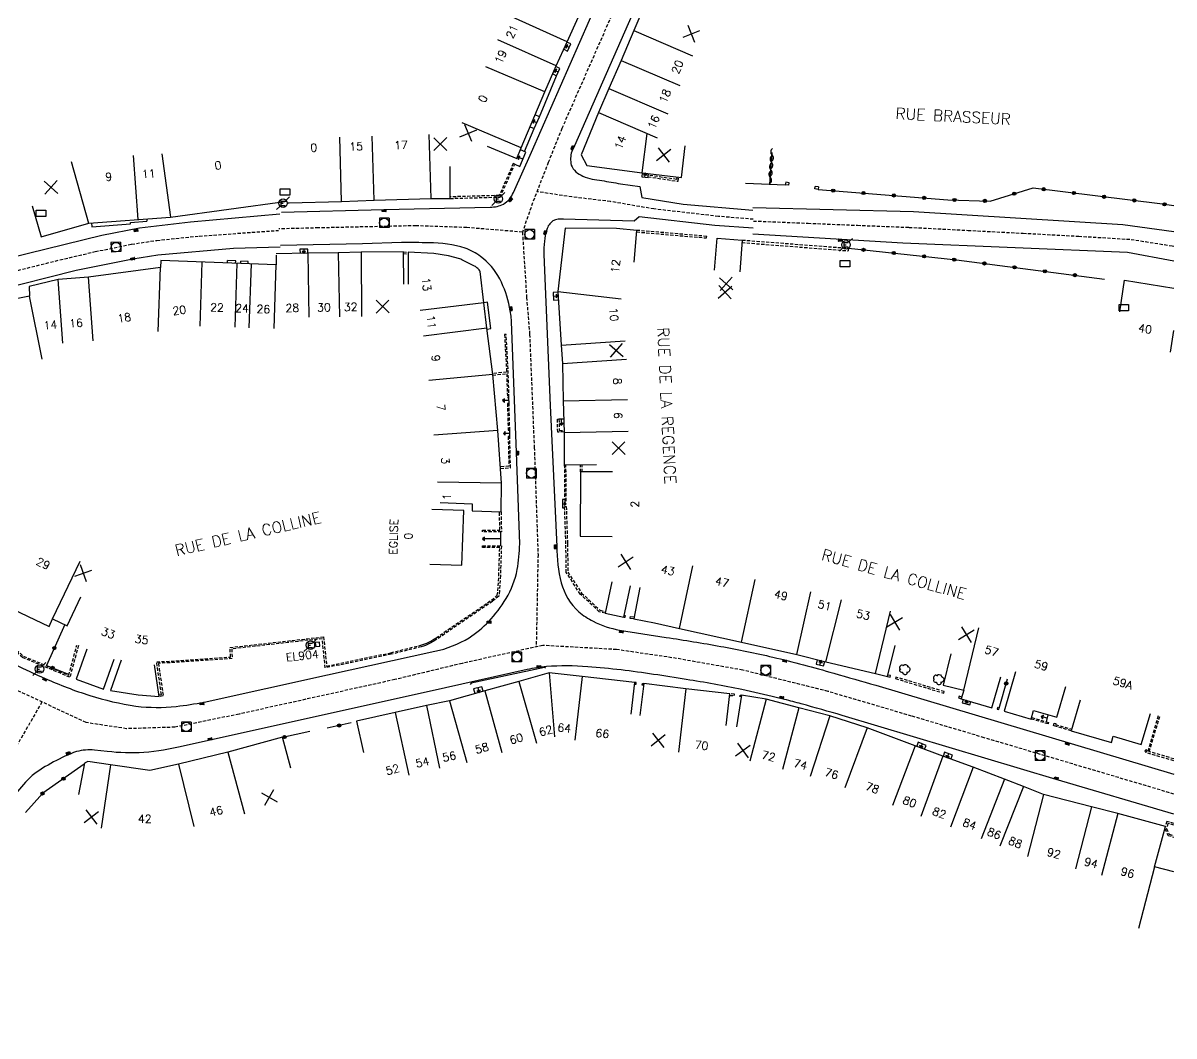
# Model space of a CAD drawing. Header units: millimetres. Extents: x 114000 to 119599, y 121000 to 124063.
# Drawn here: x 114820.3 to 115000, y 121495.6 to 121653.8 of the extents above; entities that cross this region are included whole.
import ezdxf
from ezdxf.enums import TextEntityAlignment as Align

# ---------------------------------------------------------------- set-up
doc = ezdxf.new("R2010")
doc.units = ezdxf.units.MM
doc.linetypes.add('DASHED', pattern=[0.75, 0.5, -0.25])
doc.layers.get('0').update_dxf_attribs({"linetype": 'CONTINUOUS'})
for name, color, linetype in [('W0001', 6, 'DASHED'), ('W0008', 7, 'CONTINUOUS'), ('W0100', 7, 'CONTINUOUS'), ('W0105', 7, 'CONTINUOUS'), ('W0112', 1, 'DASHED'), ('W0300', 7, 'CONTINUOUS'), ('W0310', 3, 'CONTINUOUS'), ('W0322', 7, 'CONTINUOUS'), ('W0334', 7, 'CONTINUOUS'), ('W0400', 7, 'CONTINUOUS'), ('W0420', 7, 'CONTINUOUS'), ('W0471', 7, 'CONTINUOUS'), ('W0984', 7, 'CONTINUOUS'), ('W0989', 7, 'CONTINUOUS'), ('W0991', 7, 'CONTINUOUS'), ('W1102', 7, 'CONTINUOUS'), ('W1471', 7, 'CONTINUOUS')]:
    doc.layers.add(name, color=color, linetype=linetype)
doc.styles.get("Standard").update_dxf_attribs({"font": 'romans.shx', "width": 0.85})

# ---------------------------------------------------------------- blocks, each defined once
blk = doc.blocks.new('t322o')
at = {"color": 0, "linetype": 'Continuous'}
for radius in [0.25, 0.15]:
    blk.add_circle((0, 0), radius, dxfattribs=at)
blk = doc.blocks.new('t991o')
at = {"color": 0, "linetype": 'Continuous'}
for p, q in [((-1, 1), (1, -1)), ((-1, -1), (1, 1))]:
    blk.add_line(p, q, dxfattribs=at)
blk = doc.blocks.new('T420')
for p, q in [((0.75, 0.75), (-0.75, 0.75)), ((-0.75, 0.75), (-0.75, -0.75)), ((0.75, 0.75), (0.75, -0.75)), ((0.75, -0.75), (-0.75, -0.75))]:
    blk.add_line(p, q)
blk.add_ellipse((0, 0), major_axis=(-0.53, 0.53), ratio=1, start_param=3.926991, end_param=10.210176)
blk = doc.blocks.new('T400')
for p, q in [((-0.15, 0.3), (0.15, 0.3)), ((-0.15, -0.25), (-0.15, 0.3)), ((-0.15, 0.15), (0.15, 0.15)), ((-0.15, 0), (0.15, 0)), ((0.15, 0.3), (0.15, -0.25)), ((-0.15, -0.15), (0.15, -0.15)), ((-0.15, -0.25), (-0.15, -0.3)), ((-0.15, -0.3), (0.15, -0.3)), ((0.15, -0.3), (0.15, -0.25))]:
    blk.add_line(p, q)
blk = doc.blocks.new('T471')
for p, q in [((-0.333334, 0.333334), (-0.333334, -0.333334)), ((-0.333334, 0.333334), (0.333334, 0.333334)), ((-0.333334, 0), (0, 0)), ((0.500001, 0.500001), (1.000002, 1.000002)), ((-0.500001, -0.500001), (-1.000002, -1.000002)), ((-0.333334, -0.333334), (0.333334, -0.333334))]:
    blk.add_line(p, q)
blk.add_ellipse((0, 0), major_axis=(0.471405, 0.471405), ratio=1, start_param=5.4977871438, end_param=11.780972451)
blk = doc.blocks.new('T300')
for p, q in [((-0.8, 0.51), (-0.86, 0.34)), ((-0.86, 0.34), (-0.86, 0.17)), ((-0.86, 0.17), (-0.74, 0.06)), ((-0.69, 0.63), (-0.8, 0.51)), ((-0.8, -0.06), (-0.74, 0.06)), ((-0.74, 0.06), (-0.69, 0.11)), ((-0.57, 0.69), (-0.69, 0.63)), ((-0.46, 0.69), (-0.57, 0.69)), ((-0.29, 0.63), (-0.46, 0.69)), ((-0.29, 0.63), (-0.17, 0.74)), ((-0.23, 0.57), (-0.29, 0.63)), ((-0.17, 0.74), (-0.06, 0.8)), ((-0.06, 0.8), (0.06, 0.8)), ((0.06, 0.8), (0.23, 0.74)), ((0.23, 0.74), (0.34, 0.63)), ((0.34, 0.63), (0.4, 0.51)), ((0.46, 0.46), (0.34, 0.46)), ((0.4, 0.51), (0.4, 0.46)), ((0.57, 0.4), (0.46, 0.46)), ((0.57, 0.4), (0.69, 0.29)), ((0.69, 0.29), (0.74, 0.17)), ((0.74, 0.06), (0.69, -0.17)), ((0.74, 0.17), (0.74, 0.06)), ((-0.8, -0.17), (-0.8, -0.06)), ((-0.8, -0.23), (-0.8, -0.17)), ((-0.74, -0.34), (-0.8, -0.23)), ((-0.69, -0.4), (-0.74, -0.34)), ((-0.51, -0.46), (-0.69, -0.4)), ((-0.4, -0.46), (-0.51, -0.46)), ((-0.4, -0.46), (-0.34, -0.46)), ((-0.34, -0.46), (-0.34, -0.4)), ((-0.34, -0.51), (-0.34, -0.46)), ((-0.29, -0.63), (-0.34, -0.51)), ((-0.17, -0.74), (-0.29, -0.63)), ((-0.06, -0.8), (-0.17, -0.74)), ((0.06, -0.8), (-0.06, -0.8)), ((0.17, -0.74), (0.06, -0.8)), ((0.23, -0.69), (0.17, -0.74)), ((0.29, -0.46), (0.23, -0.46)), ((0.29, -0.63), (0.23, -0.69)), ((0.46, -0.4), (0.29, -0.46)), ((0.34, -0.51), (0.29, -0.63)), ((0.34, -0.51), (0.34, -0.46)), ((0.57, -0.34), (0.46, -0.4)), ((0.63, -0.29), (0.57, -0.34)), ((0.69, -0.17), (0.63, -0.29))]:
    blk.add_line(p, q)
blk = doc.blocks.new('t310o')
at = {"color": 0, "linetype": 'Continuous'}
for centre, start, end in [((-0.5, 0.38), 216.8699, 323.1304), ((0.5, -0.37), 36.8699, 143.1303)]:
    blk.add_arc(centre, 0.625, start, end, dxfattribs=at)
blk = doc.blocks.new('T1471')
at = {"color": 0, "linetype": 'Continuous', "flags": 128}
blk.add_lwpolyline([(-0.75, -0.5), (-0.75, 0.5), (0.75, 0.5), (0.75, -0.5), (-0.75, -0.5)], dxfattribs=at)

msp = doc.modelspace()

# ---------------------------------------------------------------- linework, layer by layer
at = {"layer": 'W0001'}
for points in [[(114956.35, 121761.56), (114953.52, 121750.03), (114951.16, 121743.82), (114938.01, 121713.72), (114920.24, 121673.3), (114913.97, 121659.08), (114904.43, 121637.37), (114902.3, 121632.07), (114899.86, 121625.76), (114898.27, 121621.19), (114898.92, 121610.98), (114899.39, 121605.22), (114900.11, 121587.57), (114900.7, 121570.8), (114900.42, 121556.4)], [(114934.32, 121623.19), (114928.86, 121623.64), (114918.8, 121624.8), (114912.01, 121625.96), (114905.99, 121626.68), (114900.53, 121627.5)], [(114934.34, 121622.92), (114942.86, 121622.57), (114950.59, 121622.25), (114958.63, 121621.93), (114967.84, 121621.46), (114976.45, 121621.01), (114985.12, 121620.55), (114993.3, 121620.05), (114999.71, 121619.03), (115000, 121618.97)], [(114759.8, 121611.76), (114769.34, 121608.85), (114773.25, 121608.02), (114775.93, 121607.73), (114779.78, 121607.48), (114783.98, 121607.41), (114786.88, 121607.57), (114791.17, 121608.26), (114795.4, 121609.16), (114800.89, 121610.54), (114807.01, 121612.09), (114813.13, 121613.63), (114819.47, 121615.21), (114826.05, 121616.85), (114831.57, 121618.14), (114837.25, 121619.3), (114841.19, 121619.9), (114847.81, 121620.57), (114860.19, 121621.45)], [(114898.27, 121621.19), (114889.58, 121621.89), (114881.65, 121622.18), (114866.41, 121621.84), (114860.26, 121621.69)], [(115000, 121533.42), (114970.37, 121542.22), (114959.04, 121545.6), (114945.98, 121549.45), (114932.66, 121552.78), (114922.33, 121554.61), (114912.96, 121555.99), (114901.44, 121556.63), (114888.85, 121553.83), (114878.35, 121551.3), (114854.02, 121545.91), (114844.02, 121543.86), (114836.45, 121543.63), (114830.15, 121544.58), (114812.92, 121552.63), (114800.3, 121556.33), (114772.6, 121564.84), (114733.34, 121576.91), (114716.64, 121582.05), (114713.46, 121583.28), (114710.62, 121584.18), (114703.21, 121586.34), (114687.93, 121591.11), (114672.95, 121603.33)], [(114823.25, 121547.8), (114813.9, 121531.63), (114809.08, 121520.96), (114800.68, 121501.03), (114795.67, 121489.15)]]:
    msp.add_lwpolyline(points, dxfattribs=at)
at = {"layer": 'W0008', "flags": 128}
for points in [[(114996.57, 121754.89), (114967.89, 121757.58, 0.1059), (114963.12, 121757.19, 0.097), (114958.48, 121753.07), (114952.93, 121740.47), (114937.07, 121704.39), (114921.43, 121668.91), (114906.4, 121634.66), (114905.97, 121633.77, 0.1277), (114905.89, 121631.65, 0.1951), (114907.71, 121629.92, 0.0721), (114910.66, 121629.24, 0.0002), (114913.58, 121628.74), (114916.61, 121628.29)], [(114860.67, 121624.3), (114876.65, 121624.72), (114893.24, 121625.08, 0.1216), (114895.31, 121625.57, 0.1584), (114896.87, 121627.37), (114899.66, 121633.69), (114911.77, 121661.22, 0.1316), (114911.95, 121663.42, 0.1749), (114910.83, 121664.87), (114907.35, 121667.1), (114900.43, 121671.48), (114883.17, 121682.59), (114859.77, 121697.71), (114852.78, 121702.18, 0.0039), (114851.4, 121703.02, -0.0161), (114850.52, 121703.6), (114838.12, 121712.42, 0.1482), (114836.46, 121713.02, 0.0984), (114835.23, 121712.75, 0.049385), (114834.46, 121712.37, 0.049385)], [(114915.7, 121622.89), (114904.7, 121623.21, 0.1393), (114903.02, 121622.93, 0.1655), (114902.06, 121621.57, 0.0608), (114901.7, 121619.75, 0.037), (114901.6, 121617.68), (114902.59, 121594.12), (114903.63, 121572.11, 0.0633), (114904.32, 121566.41, 0.1385), (114907.07, 121561.88, 0.0632), (114909.31, 121560.42, 0.0787), (114913.45, 121559.03), (114920.72, 121557.89, -0.0062), (114929.23, 121556.49, -0.0128), (114937.37, 121554.81, -0.0114), (114946.88, 121552.3, -0.0017), (114953.44, 121550.41), (115000, 121536.53, 0.0619)], [(114814.37, 121556.14, 0.0275), (114823.77, 121551.47, 0.027724), (114830.7, 121548.82, 0.0378), (114837.93, 121547.15, 0.0574), (114844.23, 121547.12, 0.0181), (114848.55, 121547.78), (114867.82, 121552.03), (114884.59, 121555.72, 0.0868), (114889.93, 121557.84, 0.0598), (114893, 121560.39, 0.0603), (114895.72, 121563.95, 0.0815), (114897.46, 121568.48, 0.0374), (114897.85, 121572.49), (114897.36, 121586.74), (114896.57, 121607.21, 0.042), (114896.26, 121609.44, 0.0723), (114894.73, 121613.89, 0.1101), (114891.74, 121617.39, 0.071), (114889.34, 121618.67, 0.0786), (114883.69, 121619.5, 0.0149), (114879.38, 121619.54), (114873.28, 121619.38), (114860.48, 121619.08)], [(115000, 121530.28), (114981.62, 121535.7), (114948.2, 121545.69, 0.006), (114941.8, 121547.51, 0.0007), (114939.2, 121548.21), (114937.91, 121548.51, 0.0068), (114932.52, 121549.75, 0.0117), (114923.84, 121551.32, 0.0117), (114913.66, 121552.8, 0.0113), (114908.46, 121553.29, 0.0408), (114902.03, 121553.33, 0.0315), (114899.01, 121552.85), (114886.28, 121550.01), (114845.31, 121540.9, -0.0337), (114839.16, 121539.9, -0.0435), (114833.43, 121540.07), (114831.44, 121540.28, 0.0812), (114828.66, 121540.07, 0.0707), (114821.72, 121536.32, 0.0735), (114816.98, 121530.21, 0.0251), (114814.02, 121524.58), (114812.51, 121521.34), (114804.21, 121501.69), (114796.59, 121483.72, 0.0282)]]:
    msp.add_lwpolyline(points, format="xyb", dxfattribs=at)
for points in [[(114916.61, 121628.29), (114916.92, 121626.6), (114923.35, 121625.57), (114934.24, 121624.61)], [(114934.27, 121621.79), (114928.32, 121622.24), (114916.52, 121623.57), (114915.7, 121622.89)]]:
    msp.add_lwpolyline(points, dxfattribs=at)
at = {"layer": 'W0008'}
for points in [[(115000, 121621.21), (114991.99, 121622.3), (114959.35, 121624.35), (114934.22, 121624.96)], [(114764.46, 121612.37), (114767.1, 121611.52), (114770.78, 121610.52), (114773.42, 121609.97), (114776.96, 121609.53), (114780.43, 121609.42), (114784.05, 121609.47), (114787.37, 121609.79), (114787.91, 121609.85), (114793.81, 121611.1), (114815.16, 121616.42), (114832.61, 121620.71), (114838.5, 121621.86), (114846.42, 121622.8), (114860.4, 121624.05)], [(114934.22, 121620.9), (114957.65, 121619.52), (114992.76, 121618.05), (115000, 121616.72)], [(114762.44, 121608.68), (114763.64, 121608.31), (114766.3, 121607.55), (114770.89, 121606.41), (114773.35, 121606.02), (114781.61, 121605.37), (114786.11, 121605.35), (114788.37, 121605.52), (114788.14, 121605.53), (114793.49, 121606.34), (114815.77, 121612.01), (114828.61, 121615.25), (114837.43, 121617.02), (114841.32, 121617.65), (114853.15, 121618.69), (114860.45, 121618.9)]]:
    msp.add_lwpolyline(points, dxfattribs=at)
at = {"layer": 'W0100'}
for p, q in [((114896.18, 121594.43), (114896.17, 121595.36)), ((114903.97, 121592), (114904.71, 121592.01)), ((114896.29, 121589.25), (114896.29, 121590.24)), ((114894.86, 121574.39), (114894.86, 121572.17)), ((114981.73, 121545.41), (114983.11, 121550.22)), ((114980.07, 121544.71), (114980.38, 121545.8))]:
    msp.add_line(p, q, dxfattribs=at)
at = {"layer": 'W0100', "flags": 128}
for points in [[(114941.26, 121698.31), (114936.69, 121700.34), (114932.77, 121691.48), (114931.29, 121688.17), (114928.4, 121681.69), (114925.1, 121674.25), (114921.86, 121666.82), (114918.08, 121658.3), (114915.65, 121652.66), (114913.66, 121648), (114911.77, 121643.62), (114910.15, 121639.89), (114907.44, 121633.23), (114908.33, 121631.61), (114916.94, 121630.46), (114923.08, 121629.7), (114923.7, 121634.66)], [(114892.77, 121634.61), (114897.38, 121632.67), (114898.09, 121634.36), (114901.77, 121643.11), (114903.55, 121647.13), (114905.25, 121650.92), (114907.02, 121654.83), (114908.75, 121658.64), (114910.29, 121662.07), (114909.73, 121663.58), (114902.33, 121667.98), (114899.1, 121669.85), (114896.6, 121665.51)], [(114904.72, 121649.74), (114905.32, 121649.47), (114905.83, 121650.58), (114905.22, 121650.85)], [(114897.06, 121631.79), (114897.86, 121631.44), (114898.82, 121633.67), (114897.95, 121634.03)], [(114916.98, 121630.46), (114916.9, 121629.82), (114917.88, 121629.7), (114917.96, 121630.34)], [(114915.71, 121616.48), (114916.15, 121621.46), (114912.98, 121621.74), (114904.93, 121621.79), (114903.78, 121611.93), (114904.34, 121603.54), (114904.55, 121600.64), (114904.65, 121594.84), (114904.76, 121589.87), (114904.81, 121584.84), (114909.81, 121584.89)], [(114879.73, 121613.08), (114879.69, 121618.08), (114873.08, 121618.03), (114869.48, 121617.96), (114864.77, 121617.88), (114859.84, 121617.8)], [(114864.75, 121617.87), (114864.74, 121618.53), (114863.53, 121618.51), (114863.54, 121617.86)], [(114903.78, 121611.82), (114903.05, 121611.77), (114903.12, 121610.57), (114903.86, 121610.62)], [(114912.33, 121583.73), (114907.33, 121583.74), (114907.29, 121573.68), (114912.29, 121573.67)], [(114883.82, 121569.31), (114888.82, 121569.15), (114889.1, 121577.7), (114884.1, 121577.86)], [(114904.87, 121579.43), (114904.53, 121579.43), (114904.54, 121578.12), (114904.87, 121578.13)], [(114817.4, 121568.43), (114815.25, 121563.91), (114824.35, 121559.59), (114824.92, 121560.79), (114827.18, 121559.72), (114829.33, 121564.23)], [(114916.61, 121565.7), (114915.64, 121560.8), (114918.91, 121560.15), (114922.8, 121559.28), (114932.46, 121557.15), (114941.12, 121555.22), (114945.63, 121554.08), (114953.41, 121552.23), (114955.26, 121551.77), (114956.47, 121556.62)], [(114830.27, 121556.05), (114828.57, 121551.35), (114832.84, 121549.8), (114834.54, 121554.5)], [(114965.14, 121555.3), (114963.97, 121550.44), (114967.19, 121549.66), (114966.77, 121548.3), (114971.57, 121546.91), (114972.96, 121551.72)], [(114944.31, 121554.41), (114944.14, 121553.72), (114945.29, 121553.45), (114945.46, 121554.12)], [(114915.26, 121545.88), (114915.83, 121550.84), (114907.62, 121551.79), (114902.44, 121552.33), (114897.73, 121551), (114892.4, 121549.54), (114886.88, 121547.99), (114883.27, 121547.23), (114878.38, 121546.15), (114872.35, 121544.81), (114873.43, 121539.93)], [(114975.23, 121552.49), (114973.47, 121546.37), (114977.71, 121545.14), (114978.09, 121546.46), (114981.73, 121545.41)], [(114892.13, 121549.47), (114891.93, 121550.17), (114890.65, 121549.83), (114890.85, 121549.11)], [(114930.08, 121544.11), (114930.65, 121549.08), (114923.76, 121549.87), (114917.2, 121550.67), (114916.59, 121545.7)], [(115000, 121521.3), (114996.98, 121522.08), (114998.67, 121528.37), (114991.25, 121530.36), (114987.13, 121531.42), (114979.62, 121533.36), (114976.5, 121534.59), (114973.56, 121535.75), (114968.64, 121537.6), (114963.89, 121539.34), (114959.61, 121540.96), (114952.08, 121543.75), (114946.27, 121545.64), (114941.4, 121546.91), (114936.35, 121548.25), (114932.45, 121548.86), (114931.68, 121543.92)], [(114967.09, 121548.21), (114966.94, 121547.68), (114968.13, 121547.36), (114968.27, 121547.87)], [(114985.34, 121548.11), (114983.96, 121543.3), (114990.24, 121541.5), (114990.49, 121542.48), (114994.9, 121541.18), (114996.31, 121545.98)], [(114862.1, 121537.46), (114860.79, 121542.29), (114852.25, 121539.95), (114844.59, 121538.08), (114840.08, 121537.12), (114833.93, 121538.01), (114830.43, 121538.52), (114829.89, 121538.27), (114828.98, 121533.35)], [(114961.07, 121540.41), (114961.29, 121541), (114960.08, 121541.51), (114959.84, 121540.88)], [(114965.18, 121538.87), (114965.41, 121539.51), (114964.19, 121539.94), (114963.96, 121539.31)]]:
    msp.add_lwpolyline(points, dxfattribs=at)
at = {"layer": 'W0100'}
for points in [[(114905.57, 121650.03), (114904.97, 121650.3), (114905.12, 121649.92), (114905.35, 121650.44), (114904.97, 121650.3)], [(114903, 121645.88), (114903.61, 121645.61), (114904.13, 121646.76), (114903.51, 121647.04)], [(114903.87, 121646.19), (114903.25, 121646.46), (114903.4, 121646.09), (114903.63, 121646.61), (114903.25, 121646.46)], [(114899.46, 121637.62), (114900.1, 121637.35), (114900.93, 121639.19), (114900.24, 121639.48)], [(114900.52, 121638.27), (114899.85, 121638.55), (114900, 121638.18), (114900.22, 121638.7), (114899.85, 121638.55)], [(114898.34, 121632.56), (114897.49, 121632.93), (114897.64, 121632.55), (114897.86, 121633.07), (114897.49, 121632.93)], [(114917.39, 121629.76), (114917.47, 121630.4), (114917.16, 121630.15), (114917.72, 121630.08), (114917.47, 121630.4)], [(114821.73, 121625.27), (114823.11, 121620.46), (114830.58, 121622.6), (114843.31, 121623.52), (114861.55, 121626.02)], [(114928.28, 121615.26), (114928.65, 121620.24), (114932.58, 121619.95), (114932.21, 121614.96)], [(114859.84, 121617.61), (114859.82, 121616.1), (114841.79, 121616.73), (114841.75, 121615.65), (114830.54, 121614.15), (114825.76, 121613.8), (114821.26, 121612.69), (114821.32, 121611.16), (114812.75, 121609.47), (114805.81, 121607.47), (114792.65, 121605.2), (114793.5, 121600.27)], [(114864.13, 121618.52), (114864.14, 121617.87), (114864.42, 121618.15), (114863.86, 121618.14), (114864.14, 121617.87)], [(114991.52, 121608.71), (114992.3, 121613.66), (115000, 121612.45)], [(114903.09, 121611.17), (114903.82, 121611.22), (114903.52, 121611.48), (114903.56, 121610.92), (114903.82, 121611.22)], [(114896.17, 121594.89), (114895.17, 121594.88), (114895.46, 121594.6), (114895.45, 121595.16), (114895.17, 121594.88)], [(114904.34, 121592.01), (114904.36, 121591.01), (114904.64, 121591.29), (114904.08, 121591.28), (114904.36, 121591.01)], [(114896.29, 121589.74), (114895.29, 121589.75), (114895.57, 121589.46), (114895.57, 121590.03), (114895.29, 121589.75)], [(114904.54, 121578.77), (114905.12, 121578.76), (114904.84, 121579.05), (114904.83, 121578.48), (114905.12, 121578.76)], [(114894.86, 121573.28), (114892.05, 121573.28), (114892.33, 121573), (114892.33, 121573.56), (114892.05, 121573.28)], [(114912.21, 121566.58), (114911.18, 121561.68), (114914.09, 121561.07), (114915.13, 121565.96)], [(114835.6, 121554.32), (114833.97, 121549.59), (114838.27, 121548.9), (114841.57, 121548.65), (114840.8, 121553.59)], [(114944.72, 121553.59), (114944.89, 121554.26), (114944.54, 121554.06), (114945.09, 121553.92), (114944.89, 121554.26)], [(114891.29, 121550), (114891.49, 121549.29), (114891.68, 121549.64), (114891.14, 121549.48), (114891.49, 121549.29)], [(114967.53, 121547.52), (114967.68, 121548.04), (114967.33, 121547.84), (114967.88, 121547.69), (114967.68, 121548.04)], [(114980.22, 121545.26), (114979.26, 121545.53), (114979.46, 121545.18), (114979.61, 121545.73), (114979.26, 121545.53)], [(114960.69, 121541.26), (114960.45, 121540.64), (114960.82, 121540.81), (114960.29, 121541.01), (114960.45, 121540.64)], [(114964.8, 121539.73), (114964.57, 121539.09), (114964.93, 121539.26), (114964.4, 121539.45), (114964.57, 121539.09)]]:
    msp.add_lwpolyline(points, dxfattribs=at)
msp.add_lwpolyline([(114861.52, 121625.81, 0.133071), (114861.84, 121625.76), (114870.02, 121625.99), (114875.1, 121626.15), (114884.02, 121626.42), (114886.99, 121626.44), (114886.96, 121631.44)], format="xyb", dxfattribs=at)
at = {"layer": 'W0100', "flags": 128}
msp.add_lwpolyline([(114885.44, 121578.94), (114890.43, 121578.77), (114890.4, 121577.67), (114894.95, 121577.52), (114895.01, 121581.97), (114894.42, 121590.19), (114893.63, 121598.93), (114892.73, 121606.17), (114892.25, 121610.15), (114891.65, 121615.01, 0.1804), (114891.28, 121615.52, 0.0624), (114890.79, 121615.88), (114889.03, 121616.77, 0.0204), (114888.79, 121616.87, 0.0268), (114888.47, 121616.99), (114886.73, 121617.49), (114884.41, 121617.86), (114880.41, 121618.03), (114880.41, 121613.03)], format="xyb", dxfattribs=at)
msp.add_lwpolyline([(114866.01, 121556.45), (114866.66, 121556.52), (114866.58, 121557.17), (114865.93, 121557.1)], close=True, dxfattribs=at)
at = {"layer": 'W0105'}
for p, q in [((114839.62, 121623.26), (114839.65, 121622.89)), ((114830.99, 121622.63), (114831.03, 121622.03)), ((114852.2, 121616.37), (114852.21, 121616.73)), ((114853.49, 121616.32), (114853.5, 121616.7)), ((114854.28, 121616.29), (114854.29, 121616.66)), ((114855.45, 121616.25), (114855.46, 121616.6))]:
    msp.add_line(p, q, dxfattribs=at)
for points in [[(114831.03, 121622.03), (114837.09, 121622.48), (114837.09, 121622.7), (114839.65, 121622.89)], [(114853.5, 121616.7), (114852.21, 121616.73)], [(114855.46, 121616.6), (114854.29, 121616.66)]]:
    msp.add_lwpolyline(points, dxfattribs=at)
at = {"layer": 'W0112'}
for p, q in [((114939.37, 121628.97), (114939.31, 121628.58)), ((114939.86, 121628.5), (114939.91, 121628.9)), ((114943.93, 121628.33), (114943.88, 121627.94)), ((114944.48, 121628.25), (114944.42, 121627.85)), ((114879.69, 121618.08), (114880.41, 121618.03)), ((114879.69, 121617.82), (114880.41, 121617.78)), ((114949.16, 121618.67), (114949.13, 121618.27)), ((114907.33, 121583.74), (114907.32, 121584.87)), ((114907.58, 121583.74), (114907.57, 121584.87))]:
    msp.add_line(p, q, dxfattribs=at)
for points in [[(114886.99, 121626.44), (114894.81, 121626.66), (114897.07, 121631.8), (114896.84, 121631.9), (114894.65, 121626.91), (114886.99, 121626.69)], [(114922.39, 121629.78), (114922.35, 121629.41), (114917.93, 121630.06)], [(114917.9, 121629.82), (114922.56, 121629.13), (114922.64, 121629.75)], [(114939.86, 121628.5), (114939.31, 121628.58)], [(114939.91, 121628.9), (114939.37, 121628.97)], [(114944.48, 121628.25), (114943.93, 121628.33)], [(114944.42, 121627.85), (114943.88, 121627.94)], [(114916.12, 121621.21), (114927.02, 121620.27), (114927.05, 121620.52), (114916.15, 121621.46)], [(114932.55, 121619.55), (114949.13, 121618.27)], [(114932.58, 121619.95), (114949.16, 121618.67)], [(114893.64, 121598.86), (114895.81, 121599.06), (114895.92, 121595.35), (114896.17, 121595.36), (114896.06, 121599.08), (114895.73, 121605.19), (114895.48, 121605.18), (114895.79, 121599.31), (114893.61, 121599.11)], [(114904.76, 121589.97), (114903.78, 121589.95), (114903.72, 121591.99), (114903.97, 121592), (114904.02, 121590.21), (114904.75, 121590.22)], [(114894.85, 121584.27), (114896.41, 121584.38), (114896.29, 121589.25), (114896.04, 121589.24), (114896.15, 121584.62), (114894.83, 121584.52)], [(114904.81, 121584.84), (114904.87, 121579.19), (114905.12, 121579.2), (114905.06, 121584.84)], [(114911.18, 121561.68), (114910.27, 121561.89), (114907.3, 121564.65), (114905.12, 121568.02), (114905.05, 121572.53), (114904.86, 121578.32), (114905.11, 121578.33), (114905.3, 121572.54), (114905.37, 121568.09), (114907.49, 121564.82), (114910.39, 121562.12), (114911.23, 121561.93)], [(114894.95, 121577.52), (114894.98, 121574.39), (114892.05, 121574.38), (114892.05, 121574.63), (114894.73, 121574.64), (114894.7, 121577.53)], [(114841.53, 121548.9), (114841.9, 121548.96), (114841.16, 121554.05), (114852.7, 121554.82), (114852.6, 121556.31), (114867.23, 121557.97), (114867.7, 121553.42), (114877.71, 121555.49), (114882.4, 121556.67), (114882.72, 121556.76), (114883.03, 121556.87), (114883.34, 121557), (114883.65, 121557.15), (114883.95, 121557.31), (114884.12, 121557.4), (114884.29, 121557.5), (114884.45, 121557.6), (114884.62, 121557.71), (114884.78, 121557.82), (114893.42, 121563.7), (114894.34, 121564.48), (114894.44, 121565.18), (114894.58, 121567.54), (114894.73, 121571.92), (114892.05, 121571.92), (114892.05, 121572.17), (114894.99, 121572.17), (114894.83, 121567.53), (114894.69, 121565.15), (114894.57, 121564.35), (114893.57, 121563.51), (114884.92, 121557.61), (114884.75, 121557.5), (114884.59, 121557.39), (114884.42, 121557.29), (114884.24, 121557.19), (114884.07, 121557.09), (114883.76, 121556.93), (114883.45, 121556.78), (114883.13, 121556.64), (114882.8, 121556.52), (114882.46, 121556.43), (114877.76, 121555.25), (114867.48, 121553.12), (114867.01, 121557.69), (114852.87, 121556.09), (114852.97, 121554.59), (114841.44, 121553.82), (114842.18, 121548.74), (114841.57, 121548.65)], [(114914.09, 121561.07), (114914.3, 121561.03), (114914.34, 121561.27), (114914.14, 121561.31)], [(114915.69, 121561.05), (114915.08, 121561.14), (114915.04, 121560.9), (114915.64, 121560.8)], [(114828.94, 121556.6), (114827.61, 121551.66), (114820.21, 121554.76), (114817.25, 121557.29), (114817.41, 121557.61), (114818.14, 121558.92), (114818.36, 121558.79), (114817.63, 121557.49), (114817.56, 121557.35), (114820.37, 121554.95), (114827.44, 121552), (114828.7, 121556.67)], [(114955.26, 121551.77), (114955.67, 121551.69), (114955.72, 121551.94), (114955.32, 121552.01)], [(114915.8, 121550.59), (114916.01, 121550.57), (114916.04, 121550.82), (114915.83, 121550.84)], [(114917.17, 121550.42), (114916.97, 121550.45), (114917.01, 121550.7), (114917.2, 121550.67)], [(114930.62, 121548.83), (114931.34, 121548.78), (114931.36, 121549.02), (114930.65, 121549.08)], [(114932.41, 121548.61), (114932.22, 121548.64), (114932.26, 121548.89), (114932.45, 121548.86)], [(114966.84, 121548.54), (114966.46, 121548.69), (114966.37, 121548.45), (114966.77, 121548.3)], [(114997.53, 121545.62), (114995.84, 121539.87), (115000, 121538.65)], [(115000, 121538.91), (114996.15, 121540.04), (114997.77, 121545.55)], [(114977.78, 121545.38), (114980.41, 121544.61), (114980.34, 121544.37), (114977.71, 121545.14)], [(114983.96, 121543.3), (114981.18, 121544.1), (114981.31, 121544.49), (114981.55, 121544.42), (114981.5, 121544.27), (114984.03, 121543.54)], [(114998.58, 121528.02), (114999.07, 121526.96), (115000, 121526.69)], [(115000, 121528.82), (114998.87, 121529.14), (114998.67, 121528.37)], [(115000, 121528.56), (114999.05, 121528.83), (114998.84, 121528.02), (114999.25, 121527.16), (115000, 121526.95)]]:
    msp.add_lwpolyline(points, dxfattribs=at)
for points in [[(114896.29, 121590.24), (114896.18, 121594.43), (114895.93, 121594.42), (114896.04, 121590.24)], [(114964.12, 121549.42), (114956.59, 121551.7), (114956.51, 121551.46), (114964.05, 121549.18)], [(114972.71, 121546.85), (114972.44, 121546.93), (114972.37, 121546.69), (114972.64, 121546.61)], [(114995.69, 121540.32), (114995.43, 121540.16), (114995.56, 121539.95), (114995.82, 121540.11)]]:
    msp.add_lwpolyline(points, close=True, dxfattribs=at)
at = {"layer": 'W0310'}
msp.add_lwpolyline([(114936.89, 121628.68), (114937.27, 121633.61)], dxfattribs=at)
at = {"layer": 'W0322'}
msp.add_line((114933.09, 121628.84), (114939.31, 121628.58), dxfattribs=at)
for points in [[(114944.42, 121627.85), (114964.67, 121626.24), (114971.31, 121626.03), (114978.03, 121628.08), (114997.78, 121625.64), (115000, 121625.33)], [(114949.16, 121618.67), (114966.06, 121616.86), (114989.16, 121613.86)], [(114972.71, 121546.85), (114974.02, 121551.41)]]:
    msp.add_lwpolyline(points, dxfattribs=at)
at = {"layer": 'W0322', "flags": 128}
for points in [[(114826.82, 121559.89), (114823.96, 121553.49), (114827.39, 121552.14)], [(114901.9, 121553.09), (114901.74, 121553.17), (114890.26, 121550.72), (114890.09, 121550.54)], [(114871.53, 121544.53), (114867.8, 121543.73)], [(114865.05, 121543.2), (114860.79, 121542.26)], [(114829.86, 121538.1), (114823.37, 121533.56), (114820.69, 121530.52)]]:
    msp.add_lwpolyline(points, dxfattribs=at)
at = {"layer": 'W0334', "flags": 128}
for points in [[(114900.93, 121639.19), (114903.61, 121645.61)], [(114898.59, 121633.77), (114900.1, 121637.35)], [(114892.74, 121606.05), (114893.34, 121606.13), (114892.82, 121610.22), (114892.25, 121610.15)]]:
    msp.add_lwpolyline(points, dxfattribs=at)
at = {"layer": 'W1102'}
for p, q in [((114905.25, 121650.92), (114896.13, 121655.02)), ((114915.65, 121652.66), (114924.84, 121648.71)), ((114903.55, 121647.13), (114894.41, 121651.19)), ((114913.66, 121648), (114922.85, 121644.06)), ((114901.77, 121643.11), (114892.55, 121646.98)), ((114911.77, 121643.62), (114920.95, 121639.66)), ((114910.15, 121639.89), (114919.32, 121635.91)), ((114898.09, 121634.36), (114888.87, 121638.23)), ((114870.02, 121625.99), (114869.74, 121635.99)), ((114875.1, 121626.15), (114874.79, 121636.15)), ((114884.02, 121626.42), (114883.73, 121636.41)), ((114916.94, 121630.46), (114917.76, 121636.59)), ((114827.79, 121632.2), (114830.54, 121622.58)), ((114837.51, 121633.13), (114838.23, 121623.15)), ((114841.95, 121633.43), (114843.31, 121623.52)), ((114864.77, 121617.88), (114864.94, 121607.88)), ((114869.48, 121617.96), (114869.69, 121607.96)), ((114873.08, 121618.03), (114873.15, 121608.03)), ((114841.41, 121605.67), (114841.75, 121615.66)), ((114847.93, 121606.51), (114848.27, 121616.5)), ((114853.4, 121606.32), (114853.74, 121616.31)), ((114855.6, 121606.24), (114855.95, 121616.24)), ((114859.48, 121606.11), (114859.82, 121616.1)), ((114826.52, 121603.83), (114825.79, 121613.8)), ((114831.26, 121604.18), (114830.53, 121614.15)), ((114823.26, 121601.35), (114821.32, 121611.16)), ((114903.78, 121611.93), (114913.71, 121610.76)), ((114892.25, 121610.15), (114882.32, 121608.95)), ((114892.73, 121606.17), (114882.81, 121604.93)), ((114999.47, 121602.41), (115000, 121605.81)), ((114904.34, 121603.54), (114914.32, 121604.22)), ((114904.55, 121600.64), (114914.52, 121601.35)), ((114893.63, 121598.93), (114883.68, 121598.03)), ((114904.65, 121594.84), (114914.65, 121595.02)), ((114894.42, 121590.19), (114884.45, 121589.48)), ((114904.76, 121589.87), (114914.76, 121590.09)), ((114895.01, 121581.97), (114885.01, 121582.11)), ((114824.92, 121560.79), (114829.21, 121569.82)), ((114922.8, 121559.28), (114924.87, 121569.06)), ((114932.46, 121557.15), (114934.61, 121566.92)), ((114941.12, 121555.22), (114943.3, 121564.98)), ((114945.63, 121554.08), (114948.08, 121563.77)), ((114953.41, 121552.23), (114955.72, 121561.96)), ((114967.19, 121549.66), (114969.54, 121559.38)), ((114897.73, 121551), (114900.44, 121541.38)), ((114902.44, 121552.33), (114903.3, 121542.36)), ((114907.62, 121551.79), (114906.46, 121541.86)), ((114892.4, 121549.54), (114895.03, 121539.9)), ((114923.76, 121549.87), (114922.62, 121539.94)), ((114886.88, 121547.99), (114889.58, 121538.37)), ((114936.35, 121548.25), (114933.79, 121538.58)), ((114878.38, 121546.15), (114880.54, 121536.38)), ((114883.27, 121547.23), (114885.34, 121537.44)), ((114941.4, 121546.91), (114938.88, 121537.24)), ((114946.27, 121545.64), (114943.17, 121536.14)), ((114952.08, 121543.75), (114948.61, 121534.37)), ((114959.61, 121540.96), (114956.06, 121531.62)), ((114852.25, 121539.95), (114854.88, 121530.31)), ((114963.89, 121539.34), (114960.47, 121529.94)), ((114833.93, 121538.01), (114832.5, 121528.11)), ((114844.59, 121538.08), (114846.97, 121528.36)), ((114968.64, 121537.6), (114965.11, 121528.25)), ((114973.56, 121535.75), (114969.91, 121526.44)), ((114976.5, 121534.59), (114972.81, 121525.3)), ((114979.62, 121533.36), (114977.12, 121523.67)), ((114987.13, 121531.42), (114984.64, 121521.73)), ((114991.25, 121530.36), (114988.66, 121520.7)), ((114996.98, 121522.08), (114994.46, 121512.41))]:
    msp.add_line(p, q, dxfattribs=at)

# ---------------------------------------------------------------- block references
at = {"layer": 'W0300'}
for p in [(114958.02, 121552.85), (114963.3, 121551.28)]:
    msp.add_blockref('T300', p, dxfattribs=at)
at = {"layer": 'W0310', "rotation": 85.49789275892225}
for p in [(114937.25, 121633.23), (114937.06, 121630.93), (114937.15, 121632.08), (114936.97, 121629.77)]:
    msp.add_blockref('t310o', p, dxfattribs=at)
at = {"layer": 'W0322'}
for p, rotation in [((114946.79, 121627.66), 355.449376512849), ((114951.52, 121627.29), 355.449376512849), ((114956.26, 121626.91), 355.449376512849), ((114960.99, 121626.53), 355.449376512849), ((114965.73, 121626.21), 358.2099893891717), ((114975.06, 121627.18), 16.94925340147514), ((114979.66, 121627.88), 352.9331280477716), ((114984.38, 121627.29), 352.9331280477716), ((114989.09, 121626.71), 352.9331280477716), ((114993.8, 121626.13), 352.9331280477716), ((114970.48, 121626.06), 358.2099893891717), ((114998.51, 121625.53), 352.1363241924471), ((114951.52, 121618.42), 353.8785749034589), ((114956.25, 121617.92), 353.8785749034589), ((114960.97, 121617.41), 353.8785749034589), ((114965.69, 121616.89), 353.8785749034589), ((114970.4, 121616.29), 352.6017316978807), ((114975.11, 121615.69), 352.6017316978807), ((114979.83, 121615.07), 352.6017316978807), ((114984.53, 121614.46), 352.6017316978807), ((114825.19, 121556.24), 245.9649230927359), ((114824.89, 121553.13), 338.5625669674807), ((114973.81, 121550.7), 73.95396915927536), ((114869.66, 121544.13), 12.12732193881039), ((114861.14, 121542.34), 192.4385535403216), ((114826.6, 121535.82), 214.9763937865621), ((114823.33, 121533.51), 228.5312615583344)]:
    msp.add_blockref('t322o', p, dxfattribs=dict(at, rotation=rotation))
at = {"layer": 'W0400'}
for p, rotation in [((114906.1, 121634.39), 333.5806843339059), ((114896.41, 121626.27), 318.9924089860867), ((114876.68, 121624.54), 90), ((114837.97, 121621.44), 100.972381893232), ((114901.83, 121621.13), 343.8635753213397), ((114947.89, 121619.89), 265.479976321117), ((114837.43, 121617.02), 99.65408979035759), ((114896.46, 121609.23), 10.79885695108745), ((114897.5, 121586.69), 1.991066905852472), ((114903.42, 121572.05), 1.823051843828383), ((114893.08, 121560.28), 90), ((114913.73, 121558.77), 80.33722200770767), ((114900.81, 121553.34), 276.7586473674004), ((114939.24, 121554.21), 75.84619636367403), ((114823.7, 121551.34), 67.0720147985491), ((114848.24, 121547.54), 97.90972735720713), ((114938.77, 121548.5), 78.10137088171348), ((114849.5, 121542), 102.5425048083996), ((114983.38, 121541.27), 73.81887191353574), ((114827.32, 121539.83), 295.0164014171132), ((114981.64, 121535.89), 75.12556106017624)]:
    msp.add_blockref('T400', p, dxfattribs=dict(at, rotation=rotation))
at = {"layer": 'W0420'}
for p in [(114876.69, 121622.63), (114899.38, 121620.82), (114899.67, 121583.53), (114897.39, 121554.82), (114936.24, 121552.76), (114845.78, 121543.92), (114979.09, 121539.41)]:
    msp.add_blockref('T420', p, dxfattribs=at)
at = {"layer": 'W0420', "rotation": 3.125337092951401}
msp.add_blockref('T420', (114834.8, 121618.84), dxfattribs=at)
at = {"layer": 'W0471'}
for p in [(114860.89, 121625.7), (114894.51, 121626.36), (114948.79, 121619.21), (114865.16, 121556.67), (114822.85, 121552.95)]:
    msp.add_blockref('T471', p, dxfattribs=at)
at = {"layer": 'W0991'}
for p, rotation in [((114924.68, 121652.13), 66.74851882924968), ((114889.83, 121636.62), 67.23604997842261), ((114885.45, 121634.93), 0.3863837271080648), ((114920.33, 121633.25), 352.8825636275429), ((114824.66, 121628.18), 3.125337092951401), ((114930.09, 121613.12), 3.125337092951401), ((114929.9, 121611.81), 356.7054167842148), ((114876.44, 121609.55), 0.3770887558306767), ((114912.92, 121602.7), 274.0770681204138), ((114913.28, 121587.44), 270.5624755223863), ((114914.39, 121569.69), 348.0384587007608), ((114829.7, 121567.93), 334.6169715689984), ((114956.4, 121560.25), 345.9936493452702), ((114967.57, 121558.31), 346.4191342920938), ((114919.46, 121541.83), 353.0924471372211), ((114932.7, 121540.24), 351.1286306086307), ((114858.76, 121532.92), 15.27720846041541), ((114830.95, 121529.85), 351.7108924568041)]:
    msp.add_blockref('t991o', p, dxfattribs=dict(at, rotation=rotation))
at = {"layer": 'W1471'}
for p in [(114861.18, 121627.44), (114823.1, 121624.1), (114948.63, 121616.26), (114992.17, 121609.39)]:
    msp.add_blockref('T1471', p, dxfattribs=at)

# ---------------------------------------------------------------- texts
at = {"layer": 'W0984'}
for s, rotation, p in [('EGLISE', 88.1206, (114878.15, 121573.6)), ('EL904', 6.5106, (114863.9, 121555.04))]:
    msp.add_text(s, height=1.25, rotation=rotation, dxfattribs=at).set_placement(p, align=Align.MIDDLE)
at = {"layer": 'W0989'}
for s, rotation, p in [('RUE BRASSEUR', 357.0689, (114965.53, 121639.28)), ('RUE DE LA REGENCE', 272.6712, (114920.81, 121594.09)), ('RUE DE LA COLLINE', 12.9891, (114855.42, 121574.05)), ('RUE DE LA COLLINE', 344.3703, (114956.29, 121567.75))]:
    msp.add_text(s, height=1.75, rotation=rotation, dxfattribs=at).set_placement(p, align=Align.MIDDLE)
at = {"layer": 'W0991'}
for s, rotation, p in [('21', 65.7711, (114896.65, 121652.51)), ('19', 66.0905, (114894.89, 121648.57)), ('20', 66.8075, (114922.47, 121646.98)), ('18', 66.6676, (114920.52, 121642.44)), ('0', 67.2195, (114892.09, 121642.02)), ('16', 66.533, (114918.76, 121638.37)), ('17', 1.6918, (114879.31, 121634.78)), ('14', 67.9093, (114913.55, 121635.18)), ('0', 1.6456, (114865.69, 121634.37)), ('15', 1.781, (114872.3, 121634.57)), ('0', 7.8092, (114850.74, 121631.61)), ('9', 4.1443, (114833.67, 121629.84)), ('11', 4.1471, (114839.91, 121630.3)), ('12', 83.3246, (114912.8, 121615.87)), ('13', 277.0443, (114883.29, 121613.03)), ('18', 7.6196, (114836.09, 121607.83)), ('20', 7.6198, (114844.69, 121608.98)), ('22', 358.0283, (114850.59, 121609.42)), ('24', 358.022, (114854.49, 121609.29)), ('26', 358.0203, (114857.82, 121609.17)), ('28', 0.8906, (114862.34, 121609.34)), ('30', 1.0259, (114867.28, 121609.42)), ('32', 1.1493, (114871.45, 121609.5)), ('10', 273.8678, (114912.54, 121608.31)), ('14', 4.1809, (114824.56, 121606.69)), ('16', 4.1869, (114828.57, 121606.98)), ('11', 276.8979, (114884.05, 121607.14)), ('40', 351.0784, (114995.49, 121606.07)), ('9', 277.1214, (114884.75, 121601.49)), ('8', 271.0052, (114913.1, 121597.89)), ('7', 275.1657, (114885.56, 121593.8)), ('6', 271.2256, (114913.2, 121592.54)), ('3', 274.0822, (114886.24, 121585.48)), ('1', 89.2346, (114886.48, 121579.86)), ('2', 89.819, (114915.81, 121578.69)), ('0', 88.1206, (114880.46, 121573.7)), ('29', 334.617, (114823.45, 121569.43)), ('43', 348.0061, (114920.98, 121568.35)), ('47', 347.5728, (114929.45, 121566.52)), ('49', 347.4139, (114938.64, 121564.48)), ('51', 345.8148, (114945.46, 121562.89)), ('53', 346.6686, (114951.48, 121561.43)), ('33', 340.1036, (114833.6, 121558.57)), ('35', 352.9463, (114838.81, 121557.56)), ('57', 343.9121, (114971.53, 121555.77)), ('59', 343.7695, (114979.28, 121553.53)), ('59A', 343.2226, (114992.01, 121550.78)), ('62', 15.7102, (114901.91, 121543.31)), ('64', 354.1193, (114904.81, 121543.74)), ('60', 15.2837, (114897.31, 121542.07)), ('66', 353.3888, (114910.75, 121542.88)), ('58', 15.7105, (114891.94, 121540.59)), ('70', 353.4636, (114926.24, 121541.03)), ('72', 345.164, (114936.7, 121539.36)), ('54', 12.46, (114882.66, 121538.39)), ('56', 11.9541, (114886.83, 121539.29)), ('74', 345.3769, (114941.69, 121538.05)), ('52', 14.9946, (114878, 121537.25)), ('76', 341.9504, (114946.54, 121536.61)), ('78', 339.7083, (114952.9, 121534.38)), ('80', 339.1847, (114958.73, 121532.2)), ('46', 13.7716, (114850.44, 121530.76)), ('82', 339.9705, (114963.36, 121530.48)), ('42', 0.357, (114839.31, 121529.54)), ('84', 339.3306, (114968.1, 121528.72)), ('86', 338.5652, (114971.93, 121527.26)), ('88', 338.3216, (114975.24, 121525.86)), ('92', 345.5209, (114981.25, 121524.16)), ('94', 345.602, (114987.07, 121522.66)), ('96', 345.0058, (114992.76, 121521.15))]:
    msp.add_text(s, height=1.25, rotation=rotation, dxfattribs=at).set_placement(p, align=Align.MIDDLE)

doc.saveas('drawing.dxf')
